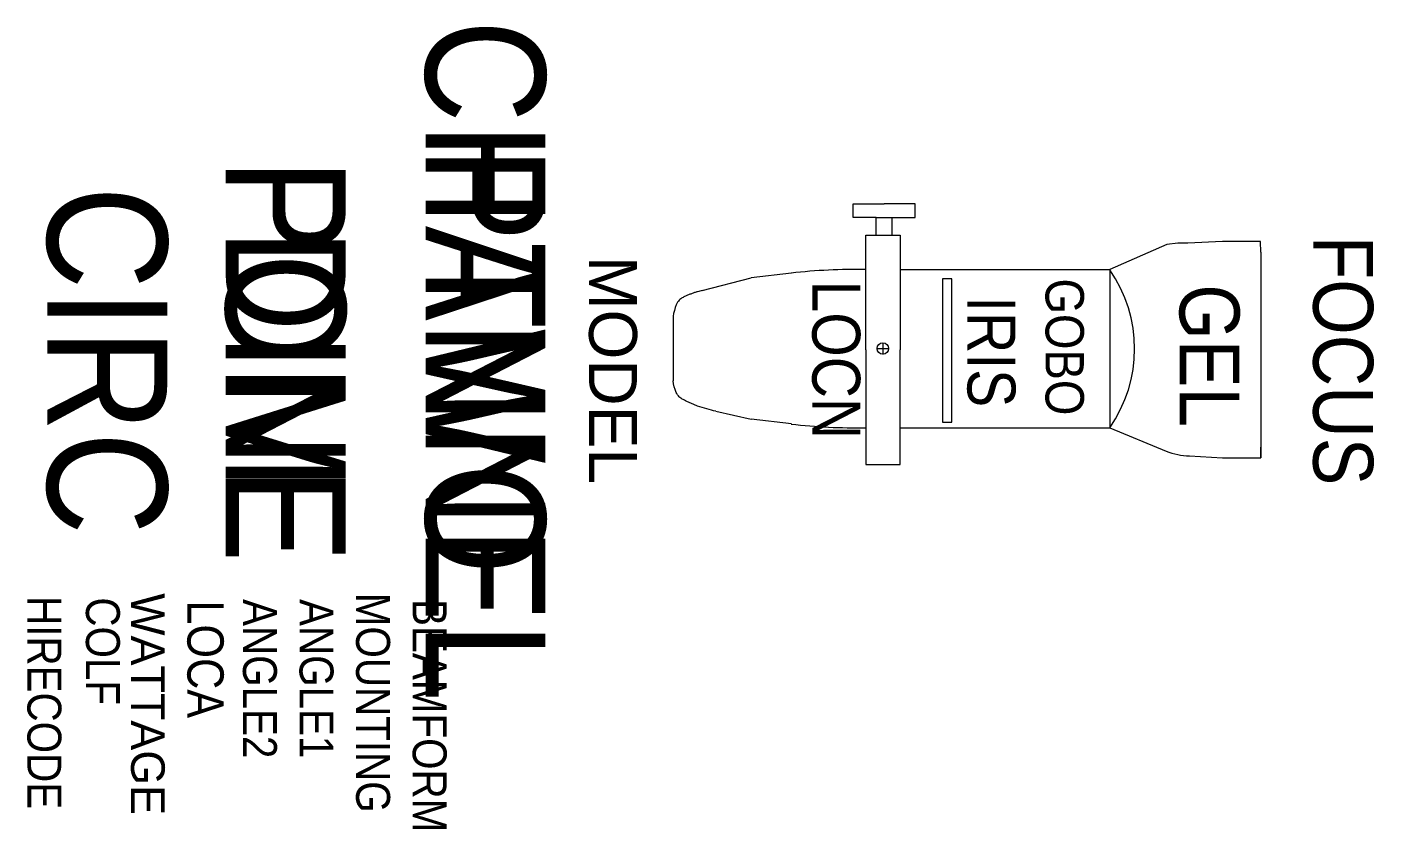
# Model space of a CAD drawing. Extents: x -1188 to -65, y -1677 to -1008.
import ezdxf
from ezdxf.enums import TextEntityAlignment as Align

# ---------------------------------------------------------------- set-up
doc = ezdxf.new("R2010")
doc.units = 0
doc.header["$MEASUREMENT"] = 0
doc.layers.get('0').update_dxf_attribs({"linetype": 'CONTINUOUS'})
for name, color, linetype in [('CHANNEL', 3, 'CONTINUOUS'), ('CIRC', 6, 'CONTINUOUS'), ('DIMMER', 4, 'CONTINUOUS'), ('FOCUS', 2, 'CONTINUOUS'), ('GEL', 1, 'CONTINUOUS'), ('LANTERNS', 4, 'CONTINUOUS'), ('LOCATION', 7, 'CONTINUOUS'), ('MODEL', 6, 'CONTINUOUS'), ('PATCH', 5, 'CONTINUOUS'), ('PATCH2', 5, 'CONTINUOUS')]:
    doc.layers.add(name, color=color, linetype=linetype)

msp = doc.modelspace()

# ---------------------------------------------------------------- linework, layer by layer
for p, q in [((-499.1, -1167.1), (-499.1, -1155.6)), ((-499.1, -1155.6), (-473.3, -1155.6)), ((-447.4, -1155.6), (-473.3, -1155.6)), ((-447.4, -1167.1), (-447.4, -1155.6)), ((-480, -1167.1), (-499.1, -1167.1)), ((-480.4, -1167), (-462.8, -1167)), ((-480, -1181.4), (-480, -1167.1)), ((-466.5, -1181.4), (-466.5, -1167.1)), ((-466.5, -1167.1), (-447.4, -1167.1)), ((-488.6, -1181.8), (-459.9, -1181.8)), ((-488.6, -1277.4), (-488.6, -1181.8)), ((-459.9, -1181.8), (-459.9, -1277.4)), ((-237.3, -1189.6), (-285, -1210.5)), ((-228.3, -1188.3), (-237.3, -1189.6)), ((-219.9, -1188.4), (-228.3, -1188.3)), ((-191.1, -1187), (-219.9, -1188.4)), ((-159.2, -1187), (-191.1, -1187)), ((-159.1, -1195.9), (-159.2, -1187)), ((-159.1, -1195.9), (-159, -1358.7)), ((-550.6, -1213.5), (-584.1, -1217.4)), ((-459.9, -1210.5), (-285, -1210.5)), ((-285, -1210.5), (-285, -1342.5)), ((-625, -1227.9), (-584.1, -1217.4)), ((-416.9, -1218.3), (-424.6, -1218.3)), ((-424.6, -1218.3), (-424.6, -1337.8)), ((-416.9, -1337.8), (-416.9, -1218.3)), ((-649.3, -1249.4), (-649.3, -1303.4)), ((-488.6, -1277.4), (-488.6, -1373)), ((-459.9, -1373), (-459.9, -1277.4)), ((-613.5, -1328.7), (-584.1, -1335.4)), ((-550.6, -1339.3), (-584.1, -1335.4)), ((-459.9, -1342.5), (-285, -1342.5)), ((-424.6, -1337.8), (-416.9, -1337.8)), ((-285, -1342.5), (-238, -1361.9)), ((-159, -1367.6), (-159, -1358.7)), ((-159, -1358.7), (-159, -1367.6)), ((-218.4, -1365.8), (-191.1, -1367.6)), ((-191.1, -1367.6), (-159, -1367.6)), ((-488.6, -1373), (-459.9, -1373))]:
    msp.add_line(p, q)
at = {"linetype": 'CONTINUOUS'}
for p, q in [((-479, -1276.3), (-469.5, -1276.3)), ((-474.3, -1271.5), (-474.3, -1281.1))]:
    msp.add_line(p, q, dxfattribs=at)
for points in [[(-625, -1227.9, 0.011446), (-628.8, -1228.9, 0.008639), (-631.4, -1229.7, 0.009164), (-633.9, -1230.6, 0.010577), (-636.5, -1231.6, 0.011692), (-639, -1232.7, 0.01397), (-641.6, -1234, 0.073015), (-644.1, -1235.9, 0.105267), (-646.7, -1239.9, 0.051199), (-649.3, -1249.4, 1.174528)], [(-613.5, -1328.7, -0.033694), (-628.8, -1324.3, -0.007324), (-631.4, -1323.3, -0.006754), (-633.9, -1322.3, -0.008581), (-636.5, -1321.1, -0.008289), (-639, -1319.9, -0.010487), (-641.6, -1318.5, -0.06587), (-644.1, -1316.6, -0.09136), (-646.7, -1312.9, -0.084491), (-649.3, -1303.4, -0.046987)]]:
    msp.add_lwpolyline(points, format="xyb")
msp.add_circle((-474.3, -1276.3), 4.78)
for centre, radius, start, end in [((-496.3, -1681.7), 471.4, 89.0639, 96.6212), ((-379.4, -1276.5), 115.1, 325.0426, 34.9574), ((-474.2, -1281.1), 0.1, 180, 270), ((-496.3, -871.1), 471.4, 263.3788, 270.9361), ((-218.4, -1314.7), 51.1, 247.5, 270)]:
    msp.add_arc(centre, radius, start, end)
msp.add_point((-474.3, -1276.3), dxfattribs=at)

# ---------------------------------------------------------------- texts
at = {"layer": 'CHANNEL', "width": 0.89}
msp.add_attdef('CHANNEL', text='', height=100, rotation=270, dxfattribs=at).set_placement((-855.8, -1286.3, 0), align=Align.CENTER)
at = {"layer": 'CIRC', "width": 0.89}
msp.add_attdef('CIRC', text='', height=100, rotation=270, dxfattribs=at).set_placement((-1171.3, -1286.3, 0), align=Align.CENTER)
at = {"layer": 'DIMMER', "width": 0.89}
msp.add_attdef('DIM', text='', height=100, rotation=270, dxfattribs=at).set_placement((-1022.4, -1285.5, 0), align=Align.CENTER)
at = {"layer": 'FOCUS', "color": 30, "width": 0.89}
msp.add_attdef('FOCUS', text='', height=50, rotation=270, dxfattribs=at).set_placement((-115.3, -1286.3, 0), align=Align.CENTER)
at = {"layer": 'GEL', "width": 0.89}
for tag, height, p in [('GOBO', 32, (-338.6, -1275, 0)), ('GEL', 50, (-226.8, -1282.3, 0))]:
    msp.add_attdef(tag, text='', height=height, rotation=270, dxfattribs=at).set_placement(p, align=Align.CENTER)
at = {"layer": 'LANTERNS', "color": 30, "width": 0.89}
msp.add_attdef('IRIS', text='', height=40, rotation=270, dxfattribs=at).set_placement((-383.7, -1279, 0), align=Align.MIDDLE)
at = {"layer": 'LANTERNS', "color": 0, "flags": 1}
msp.add_attdef('WATTAGE', (-1101.4, -1480.5, 0), '575', height=28, rotation=270, dxfattribs=at)
at = {"layer": 'LANTERNS', "color": 0, "width": 0.89, "flags": 1}
for tag, p, s, height in [('MOUNTING', (-913.7, -1480.2, 0), 'STANDARD HOOK CLAMP', 28.305), ('HIRECODE', (-1187.9, -1482.9, 0), '', 28.3), ('COLF', (-1139.1, -1484, 0), '1', 28.3), ('LOCA', (-1054.5, -1486.5, 0), '', 30.3), ('ANGLE2', (-1008.1, -1485.4, 0), '50', 28.3), ('ANGLE1', (-960.9, -1485.4, 0), '25', 28.3), ('BEAMFORM', (-866.5, -1485.4, 0), 'C', 28.3)]:
    msp.add_attdef(tag, p, s, height=height, rotation=270, dxfattribs=at)
at = {"layer": 'LOCATION', "width": 0.89}
msp.add_attdef('LOCN', text='', height=40, rotation=270, dxfattribs=at).set_placement((-533.2, -1285.8), align=Align.CENTER)
at = {"layer": 'MODEL'}
msp.add_attdef('MODEL', text='S4 Jnr Z', height=40, rotation=270, dxfattribs=at).set_placement((-719.4, -1294.3, 0), align=Align.CENTER)
at = {"layer": 'PATCH', "width": 0.89}
msp.add_attdef('PONE', text='', height=100, rotation=270, dxfattribs=at).set_placement((-1022.4, -1286.3, 0), align=Align.CENTER)
at = {"layer": 'PATCH2', "width": 0.89}
msp.add_attdef('PTWO', text='', height=100, rotation=270, dxfattribs=at).set_placement((-855.8, -1286.3, 0), align=Align.CENTER)

doc.saveas('drawing.dxf')
